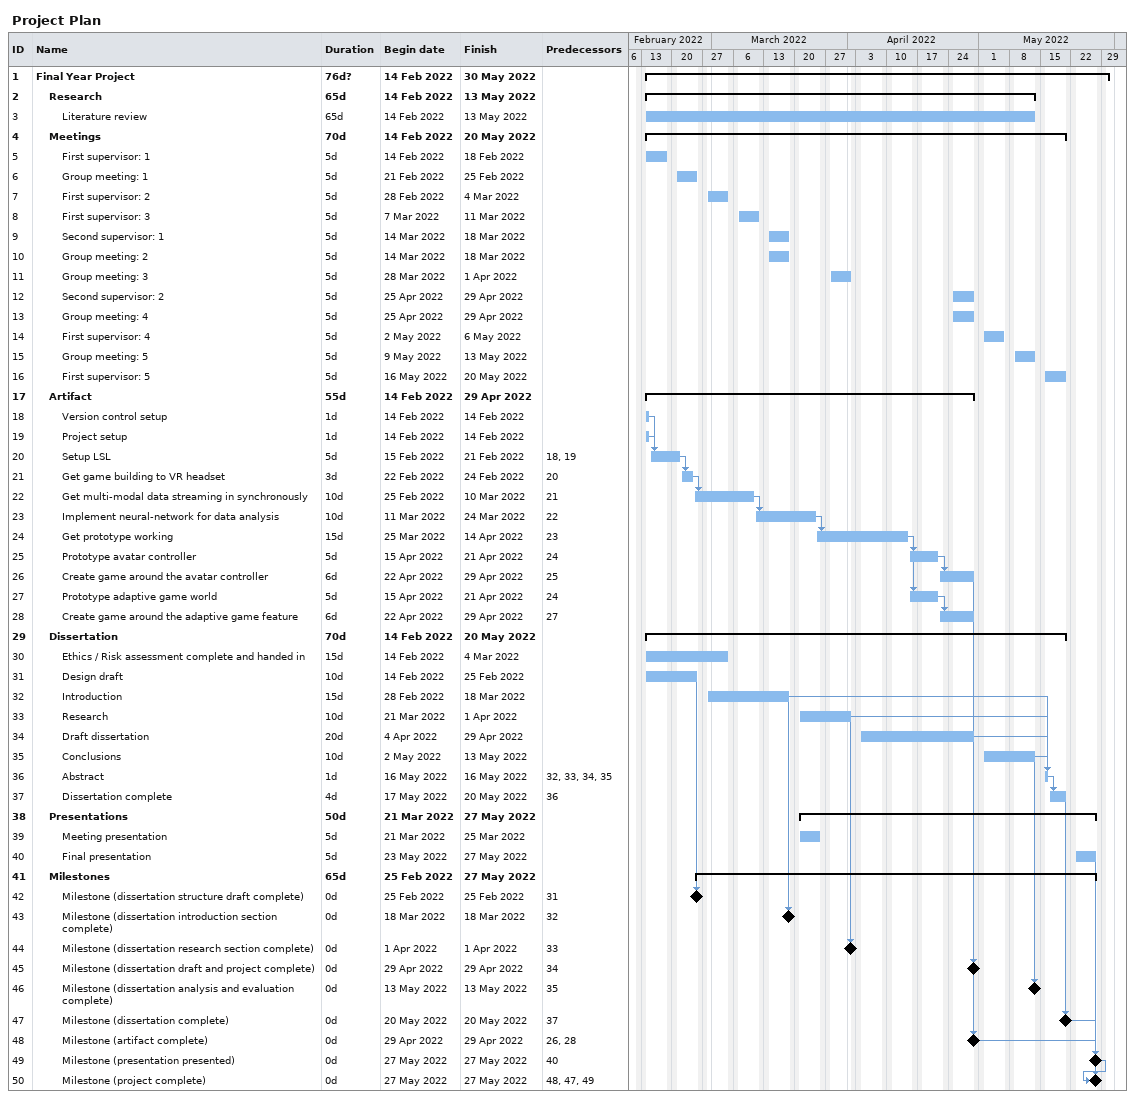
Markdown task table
Project Plan

| ID | Level | Task | Duration | Start | Finish | Predecessors |
|---|---|---|---|---|---|---|
| 1 | 1 | **Final Year Project** | 76d? | 2022-02-14 | 2022-05-30 |  |
| 2 | 2 | **Research** | 65d | 2022-02-14 | 2022-05-13 |  |
| 3 | 3 | Literature review | 65d | 2022-02-14 | 2022-05-13 |  |
| 4 | 2 | **Meetings** | 70d | 2022-02-14 | 2022-05-20 |  |
| 5 | 3 | First supervisor: 1 | 5d | 2022-02-14 | 2022-02-18 |  |
| 6 | 3 | Group meeting: 1 | 5d | 2022-02-21 | 2022-02-25 |  |
| 7 | 3 | First supervisor: 2 | 5d | 2022-02-28 | 2022-03-04 |  |
| 8 | 3 | First supervisor: 3 | 5d | 2022-03-07 | 2022-03-11 |  |
| 9 | 3 | Second supervisor: 1 | 5d | 2022-03-14 | 2022-03-18 |  |
| 10 | 3 | Group meeting: 2 | 5d | 2022-03-14 | 2022-03-18 |  |
| 11 | 3 | Group meeting: 3 | 5d | 2022-03-28 | 2022-04-01 |  |
| 12 | 3 | Second supervisor: 2 | 5d | 2022-04-25 | 2022-04-29 |  |
| 13 | 3 | Group meeting: 4 | 5d | 2022-04-25 | 2022-04-29 |  |
| 14 | 3 | First supervisor: 4 | 5d | 2022-05-02 | 2022-05-06 |  |
| 15 | 3 | Group meeting: 5 | 5d | 2022-05-09 | 2022-05-13 |  |
| 16 | 3 | First supervisor: 5 | 5d | 2022-05-16 | 2022-05-20 |  |
| 17 | 2 | **Artifact** | 55d | 2022-02-14 | 2022-04-29 |  |
| 18 | 3 | Version control setup | 1d | 2022-02-14 | 2022-02-14 |  |
| 19 | 3 | Project setup | 1d | 2022-02-14 | 2022-02-14 |  |
| 20 | 3 | Setup LSL | 5d | 2022-02-15 | 2022-02-21 | 18, 19 |
| 21 | 3 | Get game building to VR headset | 3d | 2022-02-22 | 2022-02-24 | 20 |
| 22 | 3 | Get multi-modal data streaming in synchronously | 10d | 2022-02-25 | 2022-03-10 | 21 |
| 23 | 3 | Implement neural-network for data analysis | 10d | 2022-03-11 | 2022-03-24 | 22 |
| 24 | 3 | Get prototype working | 15d | 2022-03-25 | 2022-04-14 | 23 |
| 25 | 3 | Prototype avatar controller | 5d | 2022-04-15 | 2022-04-21 | 24 |
| 26 | 3 | Create game around the avatar controller | 6d | 2022-04-22 | 2022-04-29 | 25 |
| 27 | 3 | Prototype adaptive game world | 5d | 2022-04-15 | 2022-04-21 | 24 |
| 28 | 3 | Create game around the adaptive game feature | 6d | 2022-04-22 | 2022-04-29 | 27 |
| 29 | 2 | **Dissertation** | 70d | 2022-02-14 | 2022-05-20 |  |
| 30 | 3 | Ethics / Risk assessment complete and handed in | 15d | 2022-02-14 | 2022-03-04 |  |
| 31 | 3 | Design draft | 10d | 2022-02-14 | 2022-02-25 |  |
| 32 | 3 | Introduction | 15d | 2022-02-28 | 2022-03-18 |  |
| 33 | 3 | Research | 10d | 2022-03-21 | 2022-04-01 |  |
| 34 | 3 | Draft dissertation | 20d | 2022-04-04 | 2022-04-29 |  |
| 35 | 3 | Conclusions | 10d | 2022-05-02 | 2022-05-13 |  |
| 36 | 3 | Abstract | 1d | 2022-05-16 | 2022-05-16 | 32, 33, 34, 35 |
| 37 | 3 | Dissertation complete | 4d | 2022-05-17 | 2022-05-20 | 36 |
| 38 | 2 | **Presentations** | 50d | 2022-03-21 | 2022-05-27 |  |
| 39 | 3 | Meeting presentation | 5d | 2022-03-21 | 2022-03-25 |  |
| 40 | 3 | Final presentation | 5d | 2022-05-23 | 2022-05-27 |  |
| 41 | 2 | **Milestones** | 65d | 2022-02-25 | 2022-05-27 |  |
| 42 | 3 | Milestone (dissertation structure draft complete) | 0d | 2022-02-25 | 2022-02-25 | 31 |
| 43 | 3 | Milestone (dissertation introduction section complete) | 0d | 2022-03-18 | 2022-03-18 | 32 |
| 44 | 3 | Milestone (dissertation research section complete) | 0d | 2022-04-01 | 2022-04-01 | 33 |
| 45 | 3 | Milestone (dissertation draft and project complete) | 0d | 2022-04-29 | 2022-04-29 | 34 |
| 46 | 3 | Milestone (dissertation analysis and evaluation complete) | 0d | 2022-05-13 | 2022-05-13 | 35 |
| 47 | 3 | Milestone (dissertation complete) | 0d | 2022-05-20 | 2022-05-20 | 37 |
| 48 | 3 | Milestone (artifact complete) | 0d | 2022-04-29 | 2022-04-29 | 26, 28 |
| 49 | 3 | Milestone (presentation presented) | 0d | 2022-05-27 | 2022-05-27 | 40 |
| 50 | 3 | Milestone (project complete) | 0d | 2022-05-27 | 2022-05-27 | 48, 47, 49 |
